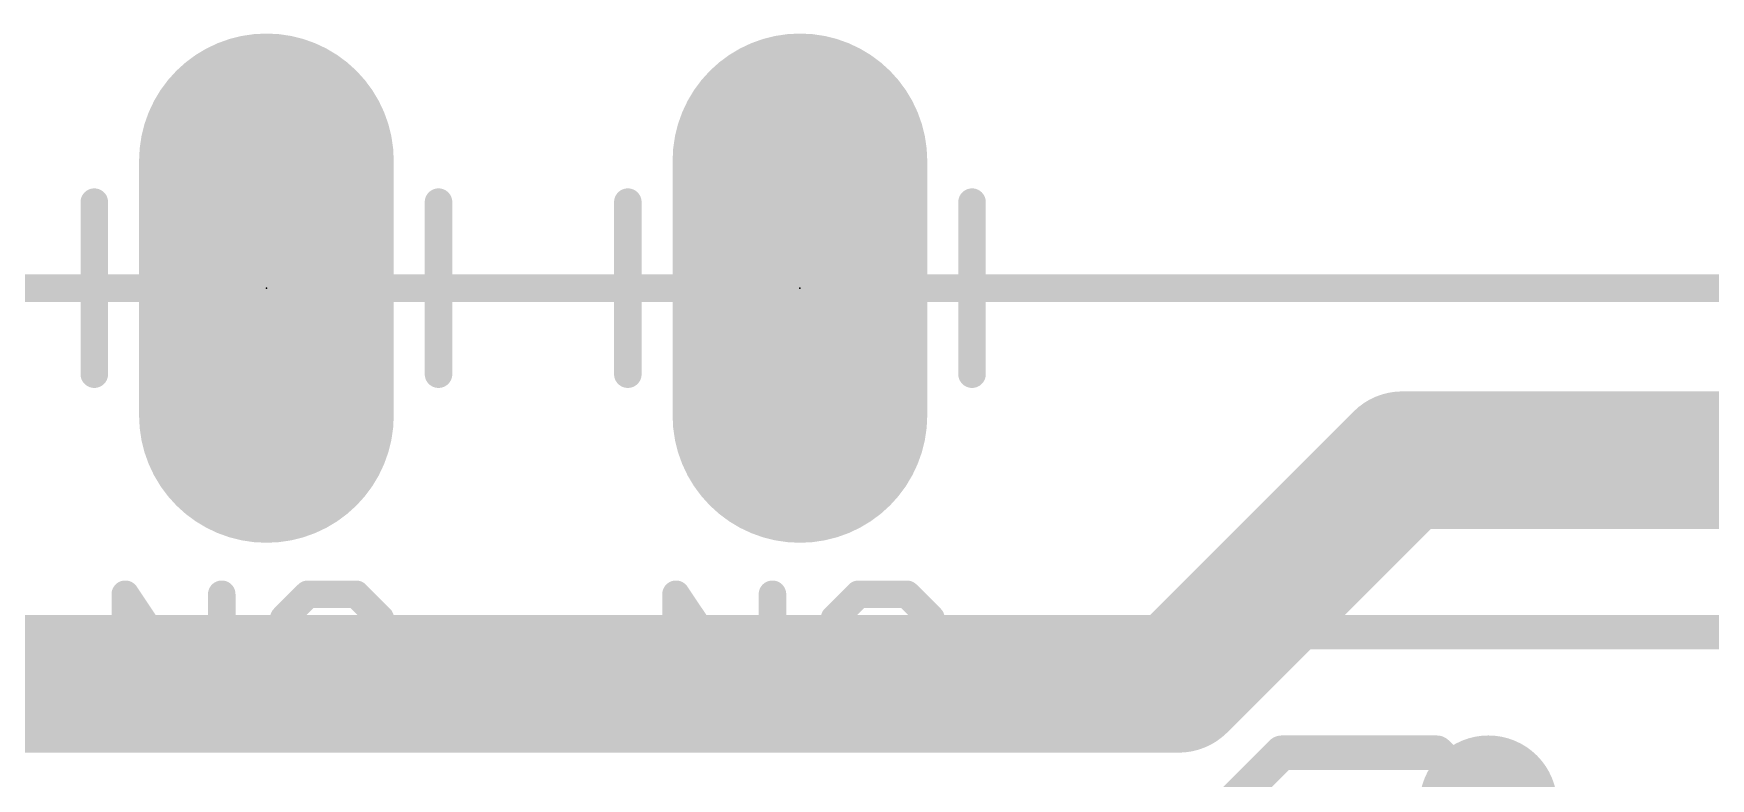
# Model space of a CAD drawing. Extents: x -27 to 80, y -18 to 25.
# Drawn here: x 19.11 to 31.48, y 19.24 to 24.74 of the extents above; entities that cross this region are included whole.
import ezdxf

# ---------------------------------------------------------------- set-up
doc = ezdxf.new("R2010")
doc.units = 0
for name, color, linetype in [('1', 12, 'CONTINUOUS'), ('16', 132, 'CONTINUOUS'), ('17', 110, 'CONTINUOUS'), ('18', 110, 'CONTINUOUS'), ('20', 53, 'CONTINUOUS'), ('21', 41, 'CONTINUOUS'), ('23', 53, 'CONTINUOUS'), ('51', 53, 'CONTINUOUS')]:
    doc.layers.add(name, color=color, linetype=linetype)

# ---------------------------------------------------------------- blocks, each defined once
blk = doc.blocks.new('RECT')
blk.add_solid([(-0.5, -0.5), (0.5, -0.5), (-0.5, 0.5), (0.5, 0.5)])
blk = doc.blocks.new('LONGP100')
at = {"const_width": 1}
blk.add_lwpolyline([(-0.5, 0), (0.5, 0)], dxfattribs=at)
at = {"const_width": 0.5}
for points in [[(-0.5, 0.25, 1), (-0.5, -0.25)], [(0.5, -0.25, 1), (0.5, 0.25)]]:
    blk.add_lwpolyline(points, format="xyb", dxfattribs=at)
blk = doc.blocks.new('ROUNDV')
at = {"const_width": 0.5}
blk.add_lwpolyline([(0, -0.25, 1), (0, 0.25, 1), (0, -0.25)], format="xyb", dxfattribs=at)

msp = doc.modelspace()

# ---------------------------------------------------------------- linework, layer by layer
at = {"layer": '1'}
for points, const_width in [([(27.559, 19.939), (29.21, 21.59)], 1.016), ([(29.21, 21.59), (33.1, 21.59)], 1.016), ([(18.288, 19.939), (27.559, 19.939)], 1.016), ([(27.94, 19.05), (28.321, 19.431)], 0.254), ([(28.321, 19.431), (29.464, 19.431)], 0.254), ([(29.464, 19.431), (29.845, 19.05)], 0.254)]:
    msp.add_lwpolyline(points, dxfattribs=dict(at, const_width=const_width))
for points, const_width in [([(29.21, 21.844, 1), (29.21, 21.336)], 0.508), ([(29.3896, 21.4104, 1), (29.0304, 21.7696)], 0.508), ([(27.559, 19.685, 1), (27.559, 20.193)], 0.508), ([(27.3794, 20.1186, 1), (27.7386, 19.7594)], 0.508), ([(28.321, 19.4945, 1), (28.321, 19.3675)], 0.127), ([(28.3659, 19.3861, 1), (28.2761, 19.4759)], 0.127), ([(29.5089, 19.4759, 1), (29.4191, 19.3861)], 0.127), ([(29.464, 19.3675, 1), (29.464, 19.4945)], 0.127)]:
    msp.add_lwpolyline(points, format="xyb", dxfattribs=dict(at, const_width=const_width))
at = {"layer": '16', "const_width": 0.254}
msp.add_lwpolyline([(35.56, 20.32), (16.51, 20.32)], dxfattribs=at)
at = {"layer": '20', "const_width": 0.2032}
msp.add_lwpolyline([(0, 22.86), (45.72, 22.86)], dxfattribs=at)
at = {"layer": '21', "const_width": 0.2032}
for points in [[(19.558, 23.495), (19.558, 22.225)], [(22.098, 23.495), (22.098, 22.225)], [(23.495, 23.495), (23.495, 22.225)], [(26.035, 23.495), (26.035, 22.225)], [(19.7866, 19.5326), (19.7866, 20.6003)], [(19.7866, 20.6003), (20.4984, 19.5326)], [(20.4984, 19.5326), (20.4984, 20.6003)], [(21.1339, 20.6003), (20.956, 20.4224)], [(21.4899, 20.6003), (21.1339, 20.6003)], [(21.6678, 20.4224), (21.4899, 20.6003)], [(23.8506, 19.5326), (23.8506, 20.6003)], [(23.8506, 20.6003), (24.5624, 19.5326)], [(24.5624, 19.5326), (24.5624, 20.6003)], [(25.1979, 20.6003), (25.02, 20.4224)], [(25.5539, 20.6003), (25.1979, 20.6003)], [(25.7318, 20.4224), (25.5539, 20.6003)], [(20.956, 20.4224), (20.956, 19.7106)], [(25.02, 20.4224), (25.02, 19.7106)], [(20.956, 19.7106), (21.1339, 19.5326)], [(21.4899, 19.5326), (21.6678, 19.7106)], [(25.02, 19.7106), (25.1979, 19.5326)], [(25.5539, 19.5326), (25.7318, 19.7106)], [(21.1339, 19.5326), (21.4899, 19.5326)], [(25.1979, 19.5326), (25.5539, 19.5326)]]:
    msp.add_lwpolyline(points, dxfattribs=at)
at = {"layer": '21', "const_width": 0.1016}
for points in [[(19.6088, 23.495, 1), (19.5072, 23.495)], [(22.1488, 23.495, 1), (22.0472, 23.495)], [(23.5458, 23.495, 1), (23.4442, 23.495)], [(26.0858, 23.495, 1), (25.9842, 23.495)], [(19.5072, 22.225, 1), (19.6088, 22.225)], [(22.0472, 22.225, 1), (22.1488, 22.225)], [(23.4442, 22.225, 1), (23.5458, 22.225)], [(25.9842, 22.225, 1), (26.0858, 22.225)], [(19.8374, 20.6003, 1), (19.7358, 20.6003)], [(19.8289, 20.6285, 1), (19.7443, 20.5721)], [(20.5492, 20.6003, 1), (20.4476, 20.6003)], [(21.1339, 20.6511, 1), (21.1339, 20.5495)], [(21.1699, 20.5644, 1), (21.098, 20.6362)], [(21.5258, 20.6362, 1), (21.4539, 20.5644)], [(21.4899, 20.5495, 1), (21.4899, 20.6511)], [(23.9014, 20.6003, 1), (23.7998, 20.6003)], [(23.8929, 20.6285, 1), (23.8083, 20.5721)], [(24.6132, 20.6003, 1), (24.5116, 20.6003)], [(25.1979, 20.6511, 1), (25.1979, 20.5495)], [(25.2339, 20.5644, 1), (25.162, 20.6362)], [(25.5898, 20.6362, 1), (25.5179, 20.5644)], [(25.5539, 20.5495, 1), (25.5539, 20.6511)], [(21.0068, 20.4224, 1), (20.9052, 20.4224)], [(20.9201, 20.4583, 1), (20.9919, 20.3864)], [(21.6319, 20.3864, 1), (21.7037, 20.4583)], [(25.0708, 20.4224, 1), (24.9692, 20.4224)], [(24.9841, 20.4583, 1), (25.0559, 20.3864)], [(25.6959, 20.3864, 1), (25.7677, 20.4583)], [(20.9919, 19.7465, 1), (20.9201, 19.6746)], [(21.7037, 19.6746, 1), (21.6319, 19.7465)], [(25.0559, 19.7465, 1), (24.9841, 19.6746)], [(25.7677, 19.6746, 1), (25.6959, 19.7465)], [(20.9052, 19.7106, 1), (21.0068, 19.7106)], [(24.9692, 19.7106, 1), (25.0708, 19.7106)], [(19.7358, 19.5326, 1), (19.8374, 19.5326)], [(20.4476, 19.5326, 1), (20.5492, 19.5326)], [(20.4561, 19.5044, 1), (20.5407, 19.5608)], [(21.1339, 19.5834, 1), (21.1339, 19.4818)], [(21.098, 19.4967, 1), (21.1699, 19.5685)], [(21.4539, 19.5685, 1), (21.5258, 19.4967)], [(21.4899, 19.4818, 1), (21.4899, 19.5834)], [(23.7998, 19.5326, 1), (23.9014, 19.5326)], [(24.5116, 19.5326, 1), (24.6132, 19.5326)], [(24.5201, 19.5044, 1), (24.6047, 19.5608)], [(25.1979, 19.5834, 1), (25.1979, 19.4818)], [(25.162, 19.4967, 1), (25.2339, 19.5685)], [(25.5179, 19.5685, 1), (25.5898, 19.4967)], [(25.5539, 19.4818, 1), (25.5539, 19.5834)]]:
    msp.add_lwpolyline(points, format="xyb", dxfattribs=at)
at = {"layer": '23'}
for p in [(20.828, 22.86), (24.765, 22.86)]:
    msp.add_point(p, dxfattribs=at)

# ---------------------------------------------------------------- block references
at = {"layer": '17', "xscale": 1.8796, "yscale": 1.8796, "rotation": 90}
for p in [(20.828, 22.86), (20.828, 22.86), (24.765, 22.86), (24.765, 22.86)]:
    msp.add_blockref('LONGP100', p, dxfattribs=at)
at = {"layer": '18', "xscale": 1.016, "yscale": 1.016}
msp.add_blockref('ROUNDV', (29.845, 19.05), dxfattribs=at)
msp.add_blockref('ROUNDV', (29.845, 19.05), dxfattribs=at)
at = {"layer": '51', "xscale": 0.508, "yscale": 0.508}
for p in [(20.828, 22.86), (24.765, 22.86)]:
    msp.add_blockref('RECT', p, dxfattribs=at)

doc.saveas('drawing.dxf')
